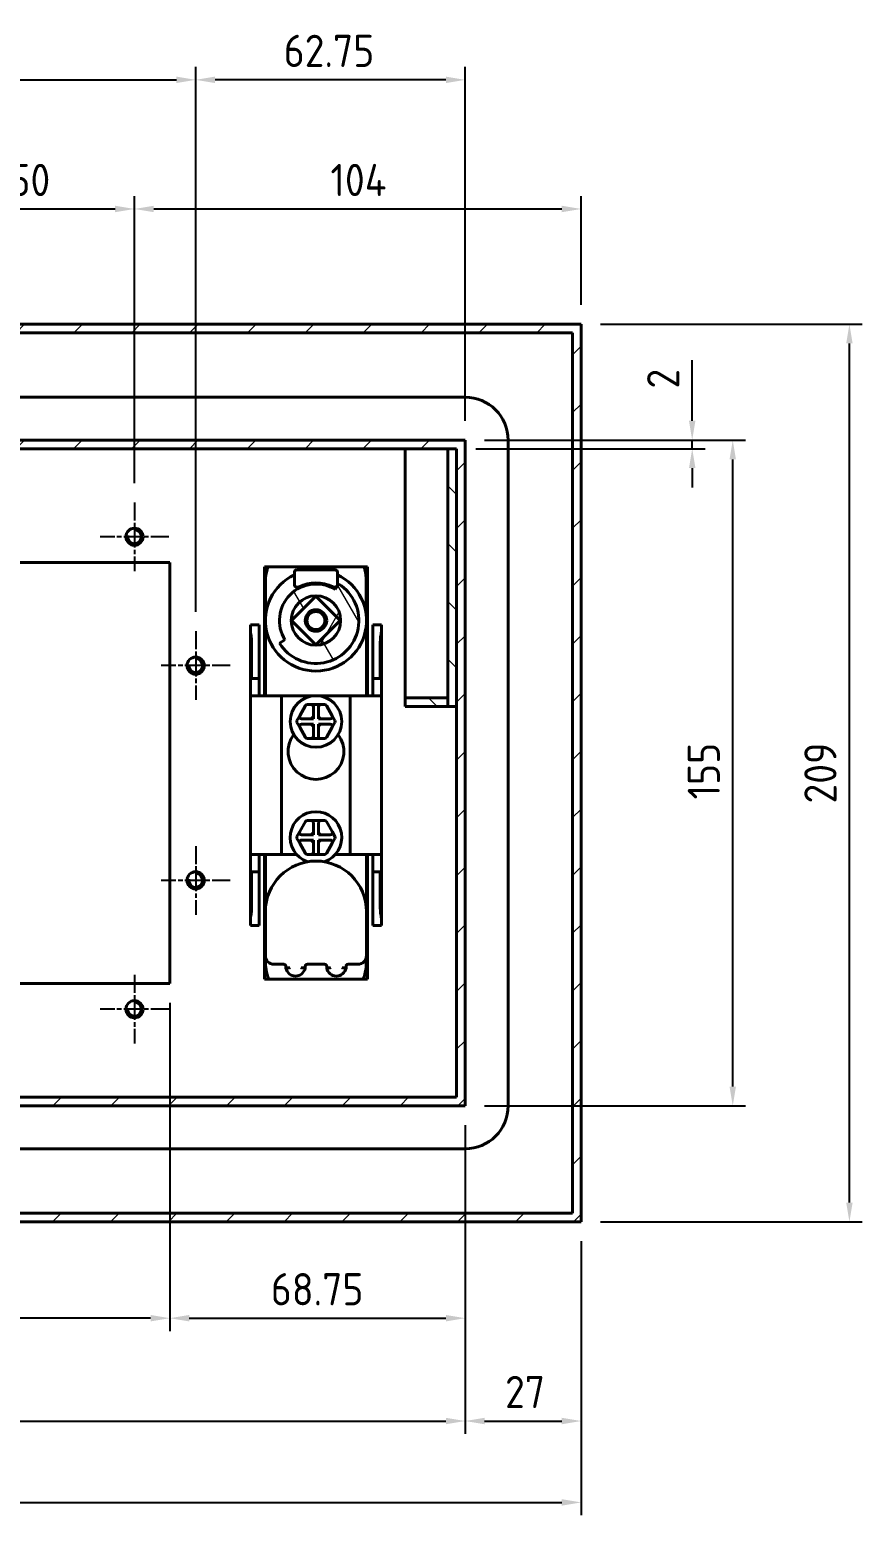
# Model space of a CAD drawing. Header units: millimetres. Extents: x 0 to 2523, y 0 to 1782.
# Drawn here: x 1856.6 to 2050.4, y 958.4 to 1304.3 of the extents above; entities that cross this region are included whole.
import ezdxf

# ---------------------------------------------------------------- set-up
doc = ezdxf.new("R2010")
doc.units = ezdxf.units.MM
doc.header["$LTSCALE"] = 3
doc.linetypes.add('CHAIN', pattern=[0.3543, 0.2362, -0.0295, 0.0591, -0.0295])
for name, color, linetype, lineweight in [('가시적인 것(ISO)', 3, 'Continuous', 40), ('가시적인 좁은 것(ISO)', 3, 'Continuous', 35), ('중심 표식(ISO)', 1, 'Continuous', 25), ('치수(ISO)', 2, 'Continuous', 25), ('해치(ISO)', 7, 'Continuous', 18)]:
    doc.layers.add(name, color=color, linetype=linetype, lineweight=lineweight)
doc.styles.add('치수 텍스트_PSTEK_POSCO', font='isocp.shx')
doc.dimstyles.new('치수_PSTEK_POSCO', dxfattribs={"dimscale": 3, "dimtxt": 2.5, "dimasz": 1.5, "dimexe": 1, "dimexo": 1.5, "dimgap": 1, "dimtad": 1, "dimrnd": 1e-08, "dimdsep": 46, "dimtxsty": '치수 텍스트_PSTEK_POSCO', "dimcen": 0.09, "dimdle": 10, "dimclrd": 7, "dimclre": 7, "dimclrt": 2, "dimadec": 1, "dimazin": 2, "dimtfac": 1, "dimtmove": 0, "dimatfit": 3, "dimfxl": 0, "dimtolj": 1, "dimlwd": -1, "dimlwe": -1, "dimarcsym": 0})
pattern_1 = [(60, (0, 0), (-8.24889, 4.762503), [])]
pattern_2 = [(135.0002, (0, 0), (-6.735167, -6.735217), [])]

# ---------------------------------------------------------------- blocks, each defined once
blk = doc.blocks.new('*D68')
at = {"layer": 'Defpoints', "color": 0}
for p in [(1880.98, 1262.58), (1830.98, 1194.26), (1880.98, 1194.26)]:
    blk.add_point(p, dxfattribs=at)
at = {"layer": '치수(ISO)', "color": 7}
for p, q in [((1830.98, 1198.76), (1830.98, 1265.58)), ((1835.48, 1262.58), (1876.48, 1262.58)), ((1880.98, 1198.76), (1880.98, 1265.58))]:
    blk.add_line(p, q, dxfattribs=at)
for points in [[(1835.48, 1263.33), (1835.48, 1261.83), (1830.98, 1262.58)], [(1876.48, 1263.33), (1876.48, 1261.83), (1880.98, 1262.58)]]:
    blk.add_solid(points, dxfattribs=at)
at = {"layer": '치수(ISO)', "color": 2, "insert": (1851.85, 1269.33), "char_height": 7.5, "attachment_point": 4, "style": '치수 텍스트_PSTEK_POSCO'}
blk.add_mtext('\\A1;50', dxfattribs=at)
blk = doc.blocks.new('*D69')
at = {"layer": 'Defpoints', "color": 0}
for p in [(1984.98, 1262.58), (1984.98, 1235.76), (1880.98, 1194.26)]:
    blk.add_point(p, dxfattribs=at)
at = {"layer": '치수(ISO)', "color": 7}
for p, q in [((1880.98, 1198.76), (1880.98, 1265.58)), ((1885.48, 1262.58), (1980.48, 1262.58)), ((1984.98, 1240.26), (1984.98, 1265.58))]:
    blk.add_line(p, q, dxfattribs=at)
for points in [[(1885.48, 1263.33), (1885.48, 1261.83), (1880.98, 1262.58)], [(1980.48, 1263.33), (1980.48, 1261.83), (1984.98, 1262.58)]]:
    blk.add_solid(points, dxfattribs=at)
at = {"layer": '치수(ISO)', "color": 2, "insert": (1926.61, 1269.33), "char_height": 7.5, "attachment_point": 4, "style": '치수 텍스트_PSTEK_POSCO'}
blk.add_mtext('\\A1;104', dxfattribs=at)
blk = doc.blocks.new('*D70')
at = {"layer": 'Defpoints', "color": 0}
for p in [(1984.98, 1235.76), (2047.44, 1235.76), (1984.98, 1026.76)]:
    blk.add_point(p, dxfattribs=at)
at = {"layer": '치수(ISO)', "color": 7}
for p, q in [((1989.48, 1235.76), (2050.44, 1235.76)), ((2047.44, 1031.26), (2047.44, 1231.26)), ((1989.48, 1026.76), (2050.44, 1026.76))]:
    blk.add_line(p, q, dxfattribs=at)
for points in [[(2046.69, 1231.26), (2048.19, 1231.26), (2047.44, 1235.76)], [(2046.69, 1031.26), (2048.19, 1031.26), (2047.44, 1026.76)]]:
    blk.add_solid(points, dxfattribs=at)
at = {"layer": '치수(ISO)', "color": 2, "insert": (2040.69, 1124.15), "char_height": 7.5, "attachment_point": 4, "rotation": 90, "style": '치수 텍스트_PSTEK_POSCO'}
blk.add_mtext('\\A1;209', dxfattribs=at)
blk = doc.blocks.new('*D72')
at = {"layer": 'Defpoints', "color": 0}
for p in [(1701.98, 1053.76), (1957.98, 1053.76), (1957.98, 980.39)]:
    blk.add_point(p, dxfattribs=at)
at = {"layer": '치수(ISO)', "color": 7}
for p, q in [((1701.98, 1049.26), (1701.98, 977.39)), ((1957.98, 1049.26), (1957.98, 977.39)), ((1706.48, 980.39), (1953.48, 980.39))]:
    blk.add_line(p, q, dxfattribs=at)
for points in [[(1706.48, 981.14), (1706.48, 979.64), (1701.98, 980.39)], [(1953.48, 981.14), (1953.48, 979.64), (1957.98, 980.39)]]:
    blk.add_solid(points, dxfattribs=at)
at = {"layer": '치수(ISO)', "color": 2, "insert": (1822.95, 987.15), "char_height": 7.5, "attachment_point": 4, "style": '치수 텍스트_PSTEK_POSCO'}
blk.add_mtext('\\A1;256', dxfattribs=at)
blk = doc.blocks.new('*D73')
at = {"layer": 'Defpoints', "color": 0}
for p in [(1957.98, 1053.76), (1984.98, 1026.76), (1984.98, 980.39)]:
    blk.add_point(p, dxfattribs=at)
at = {"layer": '치수(ISO)', "color": 7}
for p, q in [((1957.98, 1049.26), (1957.98, 977.39)), ((1984.98, 1022.26), (1984.98, 977.39)), ((1962.48, 980.39), (1980.48, 980.39))]:
    blk.add_line(p, q, dxfattribs=at)
for points in [[(1962.48, 981.14), (1962.48, 979.64), (1957.98, 980.39)], [(1980.48, 981.14), (1980.48, 979.64), (1984.98, 980.39)]]:
    blk.add_solid(points, dxfattribs=at)
at = {"layer": '치수(ISO)', "color": 2, "insert": (1967.26, 987.15), "char_height": 7.5, "attachment_point": 4, "style": '치수 텍스트_PSTEK_POSCO'}
blk.add_mtext('\\A1;27', dxfattribs=at)
blk = doc.blocks.new('*D74')
at = {"layer": 'Defpoints', "color": 0}
for p in [(1895.23, 1292.64), (1716.73, 1164.26), (1895.23, 1164.26)]:
    blk.add_point(p, dxfattribs=at)
at = {"layer": '치수(ISO)', "color": 7}
for p, q in [((1716.73, 1168.76), (1716.73, 1295.64)), ((1895.23, 1168.76), (1895.23, 1295.64)), ((1721.23, 1292.64), (1890.73, 1292.64))]:
    blk.add_line(p, q, dxfattribs=at)
for points in [[(1721.23, 1293.39), (1721.23, 1291.89), (1716.73, 1292.64)], [(1890.73, 1293.39), (1890.73, 1291.89), (1895.23, 1292.64)]]:
    blk.add_solid(points, dxfattribs=at)
at = {"layer": '치수(ISO)', "color": 2, "insert": (1796.08, 1299.39), "char_height": 7.5, "attachment_point": 4, "style": '치수 텍스트_PSTEK_POSCO'}
blk.add_mtext('\\A1;178.5', dxfattribs=at)
blk = doc.blocks.new('*D75')
at = {"layer": 'Defpoints', "color": 0}
for p in [(1895.23, 1292.64), (1957.98, 1208.76), (1895.23, 1164.26)]:
    blk.add_point(p, dxfattribs=at)
at = {"layer": '치수(ISO)', "color": 7}
for p, q in [((1895.23, 1168.76), (1895.23, 1295.64)), ((1957.98, 1213.26), (1957.98, 1295.64)), ((1953.48, 1292.64), (1899.73, 1292.64))]:
    blk.add_line(p, q, dxfattribs=at)
for points in [[(1899.73, 1293.39), (1899.73, 1291.89), (1895.23, 1292.64)], [(1953.48, 1293.39), (1953.48, 1291.89), (1957.98, 1292.64)]]:
    blk.add_solid(points, dxfattribs=at)
at = {"layer": '치수(ISO)', "color": 2, "insert": (1915.73, 1299.39), "char_height": 7.5, "attachment_point": 4, "style": '치수 텍스트_PSTEK_POSCO'}
blk.add_mtext('\\A1;62.75', dxfattribs=at)
blk = doc.blocks.new('*D76')
at = {"layer": 'Defpoints', "color": 0}
for p in [(1722.73, 1082.26), (1889.23, 1082.26), (1722.73, 1004.33)]:
    blk.add_point(p, dxfattribs=at)
at = {"layer": '치수(ISO)', "color": 7}
for p, q in [((1722.73, 1077.76), (1722.73, 1001.33)), ((1889.23, 1077.76), (1889.23, 1001.33)), ((1884.73, 1004.33), (1727.23, 1004.33))]:
    blk.add_line(p, q, dxfattribs=at)
for points in [[(1727.23, 1005.08), (1727.23, 1003.58), (1722.73, 1004.33)], [(1884.73, 1005.08), (1884.73, 1003.58), (1889.23, 1004.33)]]:
    blk.add_solid(points, dxfattribs=at)
at = {"layer": '치수(ISO)', "color": 2, "insert": (1796.08, 1011.08), "char_height": 7.5, "attachment_point": 4, "style": '치수 텍스트_PSTEK_POSCO'}
blk.add_mtext('\\A1;166.5', dxfattribs=at)
blk = doc.blocks.new('*D77')
at = {"layer": 'Defpoints', "color": 0}
for p in [(1889.23, 1082.26), (1957.98, 1053.76), (1957.98, 1004.33)]:
    blk.add_point(p, dxfattribs=at)
at = {"layer": '치수(ISO)', "color": 7}
for p, q in [((1889.23, 1077.76), (1889.23, 1001.33)), ((1957.98, 1049.26), (1957.98, 1001.33)), ((1893.73, 1004.33), (1953.48, 1004.33))]:
    blk.add_line(p, q, dxfattribs=at)
for points in [[(1893.73, 1005.08), (1893.73, 1003.58), (1889.23, 1004.33)], [(1953.48, 1005.08), (1953.48, 1003.58), (1957.98, 1004.33)]]:
    blk.add_solid(points, dxfattribs=at)
at = {"layer": '치수(ISO)', "color": 2, "insert": (1912.73, 1011.08), "char_height": 7.5, "attachment_point": 4, "style": '치수 텍스트_PSTEK_POSCO'}
blk.add_mtext('\\A1;68.75', dxfattribs=at)
blk = doc.blocks.new('*D78')
at = {"layer": 'Defpoints', "color": 0}
for p in [(1674.98, 1026.76), (1984.98, 1026.76), (1984.98, 961.44)]:
    blk.add_point(p, dxfattribs=at)
at = {"layer": '치수(ISO)', "color": 7}
for p, q in [((1674.98, 1022.26), (1674.98, 958.44)), ((1984.98, 1022.26), (1984.98, 958.44)), ((1679.48, 961.44), (1980.48, 961.44))]:
    blk.add_line(p, q, dxfattribs=at)
for points in [[(1679.48, 962.19), (1679.48, 960.69), (1674.98, 961.44)], [(1980.48, 962.19), (1980.48, 960.69), (1984.98, 961.44)]]:
    blk.add_solid(points, dxfattribs=at)
at = {"layer": '치수(ISO)', "color": 2, "insert": (1823.98, 968.19), "char_height": 7.5, "attachment_point": 4, "style": '치수 텍스트_PSTEK_POSCO'}
blk.add_mtext('\\A1;310', dxfattribs=at)
blk = doc.blocks.new('*D79')
at = {"layer": 'Defpoints', "color": 0}
for p in [(1957.98, 1208.76), (2020.28, 1208.76), (1957.98, 1053.76)]:
    blk.add_point(p, dxfattribs=at)
at = {"layer": '치수(ISO)', "color": 7}
for p, q in [((1962.48, 1208.76), (2023.28, 1208.76)), ((2020.28, 1058.26), (2020.28, 1204.26)), ((1962.48, 1053.76), (2023.28, 1053.76))]:
    blk.add_line(p, q, dxfattribs=at)
for points in [[(2019.53, 1204.26), (2021.03, 1204.26), (2020.28, 1208.76)], [(2019.53, 1058.26), (2021.03, 1058.26), (2020.28, 1053.76)]]:
    blk.add_solid(points, dxfattribs=at)
at = {"layer": '치수(ISO)', "color": 2, "insert": (2013.53, 1125.11), "char_height": 7.5, "attachment_point": 4, "rotation": 90, "style": '치수 텍스트_PSTEK_POSCO'}
blk.add_mtext('\\A1;155', dxfattribs=at)
blk = doc.blocks.new('*D80')
at = {"layer": 'Defpoints', "color": 0}
for p in [(1957.98, 1208.76), (1955.98, 1206.76), (2010.84, 1206.76)]:
    blk.add_point(p, dxfattribs=at)
at = {"layer": '치수(ISO)', "color": 7}
for p, q in [((2010.84, 1213.26), (2010.84, 1227.41)), ((1962.48, 1208.76), (2013.84, 1208.76)), ((2010.84, 1206.76), (2010.84, 1208.76)), ((1960.48, 1206.76), (2013.84, 1206.76)), ((2010.84, 1202.26), (2010.84, 1197.76))]:
    blk.add_line(p, q, dxfattribs=at)
for points in [[(2010.09, 1213.26), (2011.59, 1213.26), (2010.84, 1208.76)], [(2010.09, 1202.26), (2011.59, 1202.26), (2010.84, 1206.76)]]:
    blk.add_solid(points, dxfattribs=at)
at = {"layer": '치수(ISO)', "color": 2, "insert": (2004.09, 1220.76), "char_height": 7.5, "attachment_point": 4, "rotation": 90, "style": '치수 텍스트_PSTEK_POSCO'}
blk.add_mtext('\\A1;2', dxfattribs=at)

msp = doc.modelspace()

# ---------------------------------------------------------------- hatches: boundary and pattern name
at = {"layer": '해치(ISO)'}
h = msp.add_hatch(dxfattribs=at)
h.set_pattern_fill('ANSI31', color=256, scale=76.2, style=0)
h.set_pattern_definition([(45, (0, 0), (-6.735192, 6.735192), [])])
h.paths.add_polyline_path([(1701.9823, 1053.7645), (1957.9823, 1053.7645), (1957.9823, 1208.7645), (1701.9823, 1208.7645)])
h.paths.add_polyline_path([(1955.9823, 1206.7645), (1955.9823, 1055.7645), (1703.9823, 1055.7645), (1703.9823, 1206.7645), (1953.9264, 1206.7645), (1955.9546, 1206.7645)], flags=0)
h.paths.add_polyline_path([(1984.9823, 1235.7645), (1674.9823, 1235.7645), (1674.9823, 1026.7645), (1697.501, 1026.7645), (1697.501, 1016.7645), (1701.7014, 1016.7645), (1701.7014, 1026.7645), (1708.2631, 1026.7645), (1708.2631, 1016.7645), (1712.4635, 1016.7645), (1712.4635, 1026.7645), (1984.9823, 1026.7645)])
h.paths.add_polyline_path([(1982.9823, 1233.7645), (1982.9823, 1028.7645), (1676.9823, 1028.7645), (1676.9823, 1233.7645)], flags=0)
h = msp.add_hatch(dxfattribs=at)
h.set_pattern_fill('ANSI31', color=256, scale=76.2, angle=90.00021, style=0)
h.set_pattern_definition(pattern_2)
h.paths.add_polyline_path([(1953.9264, 1206.7645), (1953.9264, 1148.7645), (1953.9264, 1146.7645), (1955.9546, 1146.7645), (1955.9546, 1206.7645)])
h = msp.add_hatch(dxfattribs=at)
h.set_pattern_fill('ANSI31', color=256, scale=76.2, angle=75.000175, style=0)
h.set_pattern_definition([(120.00018, (0, 0), (-8.248877, -4.762525), [])])
edge = h.paths.add_edge_path()
edge.add_line((1928.5315, 1175.245), (1927.7366, 1173.9729))
edge.add_ellipse((1923.2323, 1166.7645), major_axis=(4.5043, 7.2084), ratio=1, start_angle=0, end_angle=154)
edge.add_line((1916.0239, 1162.2602), (1914.7518, 1161.4653))
edge.add_ellipse((1923.2323, 1166.7645), major_axis=(-8.4805, -5.2992), ratio=1, start_angle=0, end_angle=206)
h.paths.add_polyline_path([(1923.2323, 1172.4214), (1928.8891, 1166.7645), (1923.2323, 1161.1077), (1917.5754, 1166.7645)], flags=0)
h = msp.add_hatch(dxfattribs=at)
h.set_pattern_fill('ANSI31', color=256, scale=76.2, angle=14.999978, style=0)
h.set_pattern_definition(pattern_1)
edge = h.paths.add_edge_path()
edge.add_ellipse((1923.2323, 1166.7645), major_axis=(-5.75, 0), ratio=1, start_angle=0, end_angle=360)
edge = h.paths.add_edge_path(flags=0)
edge.add_ellipse((1923.2323, 1166.7645), major_axis=(2.1, 0), ratio=1, start_angle=0, end_angle=360)
h = msp.add_hatch(dxfattribs=at)
h.set_pattern_fill('ANSI31', color=256, scale=76.2, angle=14.999978, style=0)
h.set_pattern_definition(pattern_1)
edge = h.paths.add_edge_path()
edge.add_ellipse((1923.2323, 1166.7645), major_axis=(-2.5, 0), ratio=1, start_angle=0, end_angle=360)
h = msp.add_hatch(dxfattribs=at)
h.set_pattern_fill('ANSI31', color=256, scale=76.2, angle=90.00021, style=0)
h.set_pattern_definition(pattern_2)
h.paths.add_polyline_path([(1953.9264, 1146.7645), (1953.9264, 1148.7645), (1943.9823, 1148.7645), (1943.9823, 1146.7645)])

# ---------------------------------------------------------------- linework, layer by layer
at = {"layer": '가시적인 것(ISO)'}
for p, q in [((1984.9823, 1235.7645), (1674.9823, 1235.7645)), ((1984.9823, 1026.7645), (1984.9823, 1235.7645)), ((1676.9823, 1233.7645), (1982.9823, 1233.7645)), ((1982.9823, 1233.7645), (1982.9823, 1028.7645)), ((1957.9823, 1218.7645), (1701.9823, 1218.7645)), ((1957.9823, 1208.7645), (1701.9823, 1208.7645)), ((1957.9823, 1053.7645), (1957.9823, 1208.7645)), ((1967.9823, 1053.7645), (1967.9823, 1208.7645)), ((1703.9823, 1206.7645), (1955.9823, 1206.7645)), ((1943.9823, 1206.7645), (1943.9823, 1148.7645)), ((1953.9264, 1206.7645), (1953.9264, 1146.7645)), ((1955.9546, 1206.7645), (1953.9264, 1206.7645)), ((1955.9546, 1146.7645), (1955.9546, 1206.7645)), ((1955.9823, 1206.7645), (1955.9823, 1055.7645)), ((1722.7323, 1180.2645), (1889.2323, 1180.2645)), ((1889.2323, 1180.2645), (1889.2323, 1082.2645)), ((1911.2323, 1179.2645), (1935.2323, 1179.2645)), ((1911.2323, 1149.2645), (1911.2323, 1179.2645)), ((1911.5123, 1176.6495), (1911.5123, 1167.8836)), ((1918.2323, 1178.0378), (1918.2323, 1175.0378)), ((1927.7323, 1178.5378), (1918.7323, 1178.5378)), ((1928.2323, 1175.0378), (1928.2323, 1178.0378)), ((1934.9523, 1167.8836), (1934.9523, 1176.6495)), ((1935.2323, 1179.2645), (1935.2323, 1149.2645)), ((1918.7323, 1174.5378), (1919.0434, 1174.5378)), ((1927.4211, 1174.5378), (1927.7323, 1174.5378)), ((1928.5315, 1175.245), (1927.7366, 1173.9729)), ((1917.5754, 1166.7645), (1923.2323, 1172.4214)), ((1923.2323, 1172.4214), (1928.8891, 1166.7645)), ((1907.9823, 1165.7645), (1909.9823, 1165.7645)), ((1907.9823, 1164.4103), (1907.9823, 1165.7645)), ((1909.9823, 1165.7645), (1909.9823, 1161.7645)), ((1911.459, 1166.7645), (1911.459, 1149.2645)), ((1923.2323, 1161.1077), (1917.5754, 1166.7645)), ((1928.8891, 1166.7645), (1923.2323, 1161.1077)), ((1935.0056, 1149.2645), (1935.0056, 1166.7645)), ((1936.4823, 1165.7645), (1938.4823, 1165.7645)), ((1936.4823, 1161.7645), (1936.4823, 1165.7645)), ((1938.4823, 1164.4103), (1938.4823, 1165.7645)), ((1907.9823, 1164.4103), (1907.9823, 1152.9966)), ((1916.0239, 1162.2602), (1914.7518, 1161.4653)), ((1938.4823, 1164.4103), (1938.4823, 1152.9966)), ((1908.2502, 1161.7645), (1908.2502, 1153.2645)), ((1909.9823, 1153.2645), (1909.9823, 1161.7645)), ((1936.4823, 1153.2645), (1936.4823, 1161.7645)), ((1938.2143, 1161.7645), (1938.2143, 1153.2645)), ((1907.9823, 1149.5325), (1907.9823, 1152.9966)), ((1908.2502, 1153.2645), (1909.9823, 1153.2645)), ((1909.9823, 1149.2645), (1909.9823, 1153.2645)), ((1936.4823, 1153.2645), (1936.4823, 1149.2645)), ((1936.4823, 1153.2645), (1938.2143, 1153.2645)), ((1938.4823, 1149.5325), (1938.4823, 1152.9966)), ((1907.9823, 1149.5325), (1907.9823, 1111.9966)), ((1908.2502, 1149.2645), (1909.9823, 1149.2645)), ((1911.1449, 1149.2645), (1909.9823, 1149.2645)), ((1911.1449, 1149.2645), (1912.5698, 1149.2645)), ((1915.2323, 1149.2645), (1912.5698, 1149.2645)), ((1931.2323, 1149.2645), (1915.2323, 1149.2645)), ((1915.2323, 1149.2645), (1915.2323, 1112.2645)), ((1933.8947, 1149.2645), (1931.2323, 1149.2645)), ((1931.2323, 1149.2645), (1931.2323, 1112.2645)), ((1933.8947, 1149.2645), (1935.3196, 1149.2645)), ((1936.4823, 1149.2645), (1935.3196, 1149.2645)), ((1936.4823, 1149.2645), (1938.2143, 1149.2645)), ((1938.4823, 1149.5325), (1938.4823, 1111.9966)), ((1953.9264, 1148.7645), (1943.9823, 1148.7645)), ((1943.9823, 1148.7645), (1943.9823, 1146.7645)), ((1953.9264, 1146.7645), (1953.9264, 1148.7645)), ((1920.8074, 1146.9545), (1919.4506, 1144.6045)), ((1922.1323, 1147.2045), (1921.2404, 1147.2045)), ((1922.1323, 1147.2045), (1924.3323, 1147.2045)), ((1922.6323, 1143.8545), (1922.6323, 1146.7045)), ((1923.8323, 1146.7045), (1923.8323, 1143.8545)), ((1925.2241, 1147.2045), (1924.3323, 1147.2045)), ((1927.0139, 1144.6045), (1925.6571, 1146.9545)), ((1943.9823, 1146.7645), (1953.9264, 1146.7645)), ((1953.9264, 1146.7645), (1955.9546, 1146.7645)), ((1918.8155, 1143.5045), (1919.4506, 1144.6045)), ((1919.4506, 1141.9045), (1918.8155, 1143.0045)), ((1919.4506, 1141.9045), (1920.8074, 1139.5545)), ((1919.8836, 1143.8545), (1922.6323, 1143.8545)), ((1922.6323, 1142.6545), (1919.8836, 1142.6545)), ((1922.1323, 1144.3545), (1922.6323, 1143.8545)), ((1922.1323, 1142.1545), (1922.6323, 1142.6545)), ((1922.6323, 1139.8045), (1922.6323, 1142.6545)), ((1924.3323, 1144.3545), (1923.8323, 1143.8545)), ((1923.8323, 1143.8545), (1926.5809, 1143.8545)), ((1924.3323, 1142.1545), (1923.8323, 1142.6545)), ((1923.8323, 1142.6545), (1923.8323, 1139.3045)), ((1926.5809, 1142.6545), (1923.8323, 1142.6545)), ((1925.6571, 1139.5545), (1927.0139, 1141.9045)), ((1927.0139, 1144.6045), (1927.649, 1143.5045)), ((1927.649, 1143.0045), (1927.0139, 1141.9045)), ((1921.2404, 1139.3045), (1922.1323, 1139.3045)), ((1923.8323, 1139.3045), (1922.1323, 1139.3045)), ((1923.8323, 1139.3045), (1924.3323, 1139.3045)), ((1924.3323, 1139.3045), (1924.9354, 1139.3045)), ((1924.9354, 1139.3045), (1925.2241, 1139.3045)), ((1918.8155, 1116.5045), (1919.4506, 1117.6045)), ((1920.8074, 1119.9545), (1919.4506, 1117.6045)), ((1922.1323, 1120.2045), (1921.2404, 1120.2045)), ((1922.1323, 1120.2045), (1924.3323, 1120.2045)), ((1922.1323, 1117.3545), (1922.6323, 1116.8545)), ((1922.6323, 1116.8545), (1922.6323, 1119.7045)), ((1923.8323, 1119.7045), (1923.8323, 1116.8545)), ((1924.3323, 1117.3545), (1923.8323, 1116.8545)), ((1925.2241, 1120.2045), (1924.3323, 1120.2045)), ((1927.0139, 1117.6045), (1925.6571, 1119.9545)), ((1927.0139, 1117.6045), (1927.649, 1116.5045)), ((1919.4506, 1114.9045), (1918.8155, 1116.0045)), ((1919.4506, 1114.9045), (1920.8074, 1112.5545)), ((1919.8836, 1116.8545), (1922.6323, 1116.8545)), ((1922.6323, 1115.6545), (1919.8836, 1115.6545)), ((1922.1323, 1115.1545), (1922.6323, 1115.6545)), ((1922.6323, 1112.8045), (1922.6323, 1115.6545)), ((1923.8323, 1116.8545), (1926.5809, 1116.8545)), ((1924.3323, 1115.1545), (1923.8323, 1115.6545)), ((1923.8323, 1115.6545), (1923.8323, 1112.3045)), ((1926.5809, 1115.6545), (1923.8323, 1115.6545)), ((1925.6571, 1112.5545), (1927.0139, 1114.9045)), ((1927.649, 1116.0045), (1927.0139, 1114.9045)), ((1907.9823, 1108.5325), (1907.9823, 1111.9966)), ((1908.2502, 1112.2645), (1909.9823, 1112.2645)), ((1909.9823, 1108.2645), (1909.9823, 1112.2645)), ((1911.1449, 1112.2645), (1909.9823, 1112.2645)), ((1911.1449, 1112.2645), (1912.5698, 1112.2645)), ((1911.2323, 1083.2645), (1911.2323, 1112.2645)), ((1911.459, 1112.2645), (1911.459, 1098.986)), ((1912.5698, 1112.2645), (1915.2323, 1112.2645)), ((1915.2323, 1112.2645), (1918.7512, 1112.2645)), ((1921.2404, 1112.3045), (1922.1323, 1112.3045)), ((1923.8323, 1112.3045), (1922.1323, 1112.3045)), ((1923.8323, 1112.3045), (1924.3323, 1112.3045)), ((1924.3323, 1112.3045), (1924.9354, 1112.3045)), ((1924.9354, 1112.3045), (1925.2241, 1112.3045)), ((1931.2323, 1112.2645), (1927.7133, 1112.2645)), ((1931.2323, 1112.2645), (1933.8947, 1112.2645)), ((1933.8947, 1112.2645), (1935.3196, 1112.2645)), ((1935.0056, 1098.986), (1935.0056, 1112.2645)), ((1935.2323, 1112.2645), (1935.2323, 1083.2645)), ((1936.4823, 1112.2645), (1935.3196, 1112.2645)), ((1936.4823, 1112.2645), (1936.4823, 1108.2645)), ((1936.4823, 1112.2645), (1938.2143, 1112.2645)), ((1938.4823, 1108.5325), (1938.4823, 1111.9966)), ((1907.9823, 1108.5325), (1907.9823, 1097.1188)), ((1908.2502, 1108.2645), (1909.9823, 1108.2645)), ((1908.2502, 1108.2645), (1908.2502, 1099.7645)), ((1909.9823, 1099.7645), (1909.9823, 1108.2645)), ((1936.4823, 1099.7645), (1936.4823, 1108.2645)), ((1936.4823, 1108.2645), (1938.2143, 1108.2645)), ((1938.2143, 1108.2645), (1938.2143, 1099.7645)), ((1938.4823, 1108.5325), (1938.4823, 1097.1188)), ((1907.9823, 1095.7645), (1907.9823, 1097.1188)), ((1909.9823, 1099.7645), (1909.9823, 1095.7645)), ((1911.459, 1098.986), (1911.459, 1088.7296)), ((1935.0056, 1088.7296), (1935.0056, 1098.986)), ((1936.4823, 1095.7645), (1936.4823, 1099.7645)), ((1938.4823, 1095.7645), (1938.4823, 1097.1188)), ((1907.9823, 1095.7645), (1909.9823, 1095.7645)), ((1936.4823, 1095.7645), (1938.4823, 1095.7645)), ((1911.5123, 1088.271), (1911.5123, 1087.7126)), ((1913.459, 1086.7296), (1915.7323, 1086.7296)), ((1916.2323, 1086.2296), (1916.2323, 1085.8443)), ((1920.7323, 1085.8443), (1920.7323, 1086.2296)), ((1921.2323, 1086.7296), (1925.2323, 1086.7296)), ((1925.7323, 1086.2296), (1925.7323, 1085.8443)), ((1930.2323, 1085.8443), (1930.2323, 1086.2296)), ((1930.7323, 1086.7296), (1933.0056, 1086.7296)), ((1934.9523, 1087.7126), (1934.9523, 1088.271)), ((1935.2323, 1083.2645), (1911.2323, 1083.2645)), ((1889.2323, 1082.2645), (1722.7323, 1082.2645)), ((1955.9823, 1055.7645), (1703.9823, 1055.7645)), ((1701.9823, 1053.7645), (1957.9823, 1053.7645)), ((1701.9823, 1043.7645), (1957.9823, 1043.7645)), ((1982.9823, 1028.7645), (1676.9823, 1028.7645)), ((1712.4635, 1026.7645), (1984.9823, 1026.7645))]:
    msp.add_line(p, q, dxfattribs=at)
for centre, radius in [((1880.9823, 1186.2645), 2), ((1923.2323, 1166.7645), 5.75), ((1923.2323, 1166.7645), 2.5), ((1923.2323, 1166.7645), 2.1), ((1895.2323, 1156.2645), 2), ((1923.2323, 1143.2545), 6), ((1895.2323, 1106.2645), 2), ((1880.9823, 1076.2645), 2)]:
    msp.add_circle(centre, radius, dxfattribs=at)
for centre, radius, start, end in [((1957.9823, 1208.7645), 10, 0, 90), ((1923.2323, 1166.7645), 11.7733, 115.131018, 64.868982), ((1923.2323, 1175.7259), 11.7563, 162.482564, 175.494407), ((1918.7323, 1178.0378), 0.5, 90, 180), ((1927.7323, 1178.0378), 0.5, 0, 90), ((1923.2323, 1175.7259), 11.7563, 4.505593, 17.517436), ((1923.2323, 1166.7645), 8.5, 58, 212), ((1923.2323, 1166.7645), 10, 212, 58), ((1918.7323, 1175.0378), 0.5, 180, 270), ((1919.0434, 1175.0378), 0.5, 270, 296.853607), ((1923.2323, 1166.7645), 8.7733, 63.146393, 116.853607), ((1927.4211, 1175.0378), 0.5, 243.146393, 270), ((1927.7323, 1175.0378), 0.5, 270, 0), ((1921.2404, 1146.7045), 0.5, 90, 150), ((1922.1323, 1146.7045), 0.5, 0, 90), ((1924.3323, 1146.7045), 0.5, 90, 180), ((1925.2241, 1146.7045), 0.5, 30, 90), ((1919.2485, 1143.2545), 0.5, 150, 210), ((1919.8836, 1144.3545), 0.5, 150, 270), ((1919.8836, 1142.1545), 0.5, 90, 210), ((1926.5809, 1144.3545), 0.5, 270, 30), ((1926.5809, 1142.1545), 0.5, 330, 90), ((1927.216, 1143.2545), 0.5, 330, 30), ((1923.2323, 1136.2645), 6.5, 142.665168, 37.334832), ((1921.2404, 1139.8045), 0.5, 210, 270), ((1922.1323, 1139.8045), 0.5, 270, 0), ((1923.2323, 1116.2545), 6, 289.287396, 250.712604), ((1919.8836, 1117.3545), 0.5, 150, 270), ((1921.2404, 1119.7045), 0.5, 90, 150), ((1922.1323, 1119.7045), 0.5, 0, 90), ((1924.3323, 1119.7045), 0.5, 90, 180), ((1925.2241, 1119.7045), 0.5, 30, 90), ((1926.5809, 1117.3545), 0.5, 270, 30), ((1919.2485, 1116.2545), 0.5, 150, 210), ((1919.8836, 1115.1545), 0.5, 90, 210), ((1926.5809, 1115.1545), 0.5, 330, 90), ((1927.216, 1116.2545), 0.5, 330, 30), ((1923.2323, 1098.986), 11.7733, 0, 180), ((1921.2404, 1112.8045), 0.5, 210, 270), ((1922.1323, 1112.8045), 0.5, 270, 0), ((1913.459, 1088.7296), 2, 180, 270), ((1923.2323, 1087.2706), 11.7283, 177.839996, 199.972601), ((1915.7323, 1086.2296), 0.5, 0, 90), ((1921.2323, 1086.2296), 0.5, 90, 180), ((1925.2323, 1086.2296), 0.5, 0, 90), ((1930.7323, 1086.2296), 0.5, 90, 180), ((1933.0056, 1088.7296), 2, 270, 0), ((1923.2323, 1087.2706), 11.7283, 340.027399, 2.160004), ((1918.4823, 1086.287), 2.2931, 191.129914, 348.870086), ((1927.9823, 1086.287), 2.2931, 191.129914, 348.870086), ((1957.9823, 1053.7645), 10, 270, 0)]:
    msp.add_arc(centre, radius, start, end, dxfattribs=at)
for centre in [(1925.2242, 1139.8044), (1925.2242, 1112.8044)]:
    msp.add_ellipse(centre, major_axis=(0.451, 0.2157), ratio=0.99983889, start_param=4.26631111, end_param=5.31364864, dxfattribs=at)
for points, knots in [([(1911.5123, 1176.6495), (1911.5036, 1176.6498), (1911.4905, 1176.6503), (1911.4484, 1176.652), (1911.4062, 1176.6536), (1911.3435, 1176.6561), (1911.2638, 1176.6592), (1911.2536, 1176.6596), (1911.2431, 1176.66), (1911.2323, 1176.6604)], [0, 0, 0, 0, 0.2, 0.2, 0.2, 0.4, 0.4, 0.4, 0.425718608, 0.425718608, 0.425718608, 0.425718608]), ([(1934.9523, 1176.6495), (1934.9582, 1176.6497), (1934.967, 1176.65), (1934.9963, 1176.6512), (1935.0255, 1176.6523), (1935.0691, 1176.654), (1935.1259, 1176.6563), (1935.1574, 1176.6575), (1935.193, 1176.6589), (1935.2323, 1176.6604)], [0, 0, 0, 0, 0.166666667, 0.166666667, 0.166666667, 0.333333333, 0.333333333, 0.333333333, 0.426076721, 0.426076721, 0.426076721, 0.426076721]), ([(1908.2502, 1161.7645), (1908.2502, 1162.2522), (1908.188, 1162.7652), (1908.0497, 1163.6719), (1907.9825, 1164.0731), (1907.9823, 1164.4103)], [-0.612669946, -0.612669946, -0.612669946, -0.612669946, -0.466363989, -0.466363989, -0.33262756, -0.33262756, -0.33262756, -0.33262756]), ([(1938.4823, 1164.4103), (1938.482, 1164.0731), (1938.4149, 1163.6719), (1938.2765, 1162.7652), (1938.2143, 1162.2522), (1938.2143, 1161.7645)], [0.33262756, 0.33262756, 0.33262756, 0.33262756, 0.466363989, 0.466363989, 0.612669946, 0.612669946, 0.612669946, 0.612669946]), ([(1907.9823, 1152.9966), (1907.9823, 1153.0804), (1907.9993, 1153.1508), (1908.0827, 1153.2413), (1908.1496, 1153.2616), (1908.2368, 1153.2644), (1908.2435, 1153.2645), (1908.2502, 1153.2645)], [0.724350563, 0.724350563, 0.724350563, 0.724350563, 0.774624716, 0.774624716, 0.82489887, 0.82489887, 0.82888396, 0.82888396, 0.82888396, 0.82888396]), ([(1938.2143, 1153.2645), (1938.2211, 1153.2645), (1938.2277, 1153.2644), (1938.3149, 1153.2616), (1938.3818, 1153.2413), (1938.4652, 1153.1508), (1938.4823, 1153.0804), (1938.4823, 1152.9966)], [-0.82888396, -0.82888396, -0.82888396, -0.82888396, -0.82489887, -0.82489887, -0.774624716, -0.774624716, -0.724350563, -0.724350563, -0.724350563, -0.724350563]), ([(1908.2502, 1149.2645), (1908.2435, 1149.2646), (1908.2368, 1149.2646), (1908.1496, 1149.2674), (1908.0827, 1149.2878), (1907.9993, 1149.3782), (1907.9823, 1149.4487), (1907.9823, 1149.5325)], [0.201528661, 0.201528661, 0.201528661, 0.201528661, 0.205513751, 0.205513751, 0.255787905, 0.255787905, 0.306062058, 0.306062058, 0.306062058, 0.306062058]), ([(1938.4823, 1149.5325), (1938.4823, 1149.4487), (1938.4652, 1149.3782), (1938.3818, 1149.2878), (1938.3149, 1149.2674), (1938.2277, 1149.2646), (1938.2211, 1149.2646), (1938.2143, 1149.2645)], [-0.306062058, -0.306062058, -0.306062058, -0.306062058, -0.255787905, -0.255787905, -0.205513751, -0.205513751, -0.201528661, -0.201528661, -0.201528661, -0.201528661]), ([(1907.9823, 1111.9966), (1907.9823, 1112.0804), (1907.9993, 1112.1508), (1908.0827, 1112.2413), (1908.1496, 1112.2616), (1908.2368, 1112.2644), (1908.2435, 1112.2645), (1908.2502, 1112.2645)], [0.715873412, 0.715873412, 0.715873412, 0.715873412, 0.766147565, 0.766147565, 0.816421718, 0.816421718, 0.820406809, 0.820406809, 0.820406809, 0.820406809]), ([(1938.2143, 1112.2645), (1938.2981, 1112.2645), (1938.3686, 1112.2475), (1938.459, 1112.1641), (1938.4794, 1112.0972), (1938.4822, 1112.0099), (1938.4822, 1112.0033), (1938.4823, 1111.9966)], [-0.306062058, -0.306062058, -0.306062058, -0.306062058, -0.255787905, -0.255787905, -0.205513751, -0.205513751, -0.201528661, -0.201528661, -0.201528661, -0.201528661]), ([(1908.2502, 1108.2645), (1908.2435, 1108.2646), (1908.2368, 1108.2646), (1908.1496, 1108.2674), (1908.0827, 1108.2878), (1907.9993, 1108.3782), (1907.9823, 1108.4487), (1907.9823, 1108.5325)], [0.201528661, 0.201528661, 0.201528661, 0.201528661, 0.205513751, 0.205513751, 0.255787905, 0.255787905, 0.306062058, 0.306062058, 0.306062058, 0.306062058]), ([(1938.4823, 1108.5325), (1938.4822, 1108.5257), (1938.4822, 1108.5191), (1938.4794, 1108.4319), (1938.459, 1108.365), (1938.3686, 1108.2815), (1938.2981, 1108.2645), (1938.2143, 1108.2645)], [0.201528661, 0.201528661, 0.201528661, 0.201528661, 0.205513751, 0.205513751, 0.255787905, 0.255787905, 0.306062058, 0.306062058, 0.306062058, 0.306062058]), ([(1907.9823, 1097.1188), (1907.9825, 1097.4559), (1908.0497, 1097.8572), (1908.188, 1098.7638), (1908.2502, 1099.2768), (1908.2502, 1099.7645)], [-0.892712332, -0.892712332, -0.892712332, -0.892712332, -0.758975903, -0.758975903, -0.612669946, -0.612669946, -0.612669946, -0.612669946]), ([(1938.2143, 1099.7645), (1938.2143, 1099.2799), (1938.2757, 1098.7699), (1938.414, 1097.8621), (1938.482, 1097.4577), (1938.4823, 1097.1188)], [1.22288463, 1.22288463, 1.22288463, 1.22288463, 1.368260203, 1.368260203, 1.502834072, 1.502834072, 1.502834072, 1.502834072]), ([(1911.5123, 1087.7126), (1911.5036, 1087.7128), (1911.4905, 1087.713), (1911.4483, 1087.7138), (1911.4061, 1087.7146), (1911.3435, 1087.7158), (1911.2637, 1087.7173), (1911.2535, 1087.7175), (1911.243, 1087.7177), (1911.2323, 1087.7179)], [0, 0, 0, 0, 0.2, 0.2, 0.2, 0.4, 0.4, 0.4, 0.42562992, 0.42562992, 0.42562992, 0.42562992]), ([(1934.9523, 1087.7126), (1934.9608, 1087.7128), (1934.9736, 1087.713), (1935.0157, 1087.7138), (1935.0578, 1087.7146), (1935.1205, 1087.7158), (1935.2009, 1087.7173), (1935.2111, 1087.7175), (1935.2215, 1087.7177), (1935.2323, 1087.7179)], [0, 0, 0, 0, 0.2, 0.2, 0.2, 0.4, 0.4, 0.4, 0.425310358, 0.425310358, 0.425310358, 0.425310358]), ([(1916.2323, 1085.8443), (1916.2388, 1085.845), (1916.2486, 1085.8459), (1916.2806, 1085.8491), (1916.3127, 1085.8522), (1916.3607, 1085.857), (1916.4221, 1085.8632), (1916.4835, 1085.8695), (1916.5583, 1085.8772), (1916.6434, 1085.8864), (1916.7285, 1085.8955), (1916.824, 1085.9061), (1916.9239, 1085.9178), (1917.0238, 1085.9295), (1917.1282, 1085.9422), (1917.2323, 1085.9558)], [0, 0, 0, 0, 0.2, 0.2, 0.2, 0.4, 0.4, 0.4, 0.6, 0.6, 0.6, 0.8, 0.8, 0.8, 1, 1, 1, 1]), ([(1920.7323, 1085.8443), (1920.7257, 1085.845), (1920.716, 1085.8459), (1920.6839, 1085.8491), (1920.6518, 1085.8522), (1920.6039, 1085.857), (1920.5425, 1085.8632), (1920.481, 1085.8695), (1920.4062, 1085.8772), (1920.3212, 1085.8864), (1920.2361, 1085.8955), (1920.1406, 1085.9061), (1920.0406, 1085.9178), (1919.9407, 1085.9295), (1919.8363, 1085.9422), (1919.7323, 1085.9558)], [0, 0, 0, 0, 0.2, 0.2, 0.2, 0.4, 0.4, 0.4, 0.6, 0.6, 0.6, 0.8, 0.8, 0.8, 1, 1, 1, 1]), ([(1925.7323, 1085.8443), (1925.7388, 1085.845), (1925.7486, 1085.8459), (1925.7806, 1085.8491), (1925.8127, 1085.8522), (1925.8607, 1085.857), (1925.9221, 1085.8632), (1925.9835, 1085.8695), (1926.0583, 1085.8772), (1926.1434, 1085.8864), (1926.2285, 1085.8955), (1926.324, 1085.9061), (1926.4239, 1085.9178), (1926.5238, 1085.9295), (1926.6282, 1085.9422), (1926.7323, 1085.9558)], [0, 0, 0, 0, 0.2, 0.2, 0.2, 0.4, 0.4, 0.4, 0.6, 0.6, 0.6, 0.8, 0.8, 0.8, 1, 1, 1, 1]), ([(1930.2323, 1085.8443), (1930.2257, 1085.845), (1930.216, 1085.8459), (1930.1839, 1085.8491), (1930.1518, 1085.8522), (1930.1039, 1085.857), (1930.0425, 1085.8632), (1929.981, 1085.8695), (1929.9062, 1085.8772), (1929.8212, 1085.8864), (1929.7361, 1085.8955), (1929.6406, 1085.9061), (1929.5406, 1085.9178), (1929.4407, 1085.9295), (1929.3363, 1085.9422), (1929.2323, 1085.9558)], [0, 0, 0, 0, 0.2, 0.2, 0.2, 0.4, 0.4, 0.4, 0.6, 0.6, 0.6, 0.8, 0.8, 0.8, 1, 1, 1, 1])]:
    msp.add_open_spline(points, degree=3, knots=knots, dxfattribs=at)
at = {"layer": '가시적인 좁은 것(ISO)'}
for centre in [(1880.9823, 1186.2645), (1895.2323, 1156.2645), (1895.2323, 1106.2645), (1880.9823, 1076.2645)]:
    msp.add_arc(centre, 1.582, 170, 80, dxfattribs=at)
at = {"layer": '중심 표식(ISO)', "linetype": 'CHAIN', "ltscale": 5.92634}
for p, q in [((1880.9823, 1194.2645), (1880.9823, 1178.2645)), ((1888.9823, 1186.2645), (1872.9823, 1186.2645)), ((1895.2323, 1164.2645), (1895.2323, 1148.2645)), ((1903.2323, 1156.2645), (1887.2323, 1156.2645)), ((1895.2323, 1114.2645), (1895.2323, 1098.2645)), ((1903.2323, 1106.2645), (1887.2323, 1106.2645)), ((1880.9823, 1084.2645), (1880.9823, 1068.2645)), ((1888.9823, 1076.2645), (1872.9823, 1076.2645))]:
    msp.add_line(p, q, dxfattribs=at)

# ---------------------------------------------------------------- dimensions: what is measured, and where the dimension line sits
at = {"layer": '치수(ISO)', "color": 7}
for base, p1, p2, angle, override, picture, middle in [((1895.2323, 1292.6413), (1716.7323, 1164.2645), (1895.2323, 1164.2645), 180, {"dimdec": 2, "dimtp": 0, "dimtm": 0, "dimtdec": 2, "dimtofl": 0, "dimatfit": 1}, '*D74', (1805.9823, 1292.6413)), ((1895.2323, 1292.6413), (1957.9823, 1208.7645), (1895.2323, 1164.2645), 180, {"dimdec": 2, "dimtp": 0, "dimtm": 0, "dimtdec": 2, "dimtofl": 0, "dimatfit": 1}, '*D75', (1926.6073, 1292.6413)), ((1880.9823, 1262.5787), (1830.9823, 1194.2645), (1880.9823, 1194.2645), 180, {"dimdec": 2, "dimtp": 0, "dimtm": 0, "dimtdec": 2, "dimtofl": 0, "dimatfit": 1}, '*D68', (1855.9823, 1262.5787)), ((1984.9823, 1262.5787), (1880.9823, 1194.2645), (1984.9823, 1235.7645), 180, {"dimdec": 2, "dimtp": 0, "dimtm": 0, "dimtdec": 2, "dimtofl": 0, "dimatfit": 1}, '*D69', (1932.9823, 1262.5787)), ((2047.4393, 1235.7645), (1984.9823, 1026.7645), (1984.9823, 1235.7645), 90, {"dimdec": 2, "dimtp": 0, "dimtm": 0, "dimtdec": 2, "dimtofl": 0, "dimatfit": 1}, '*D70', (2047.4393, 1131.2645)), ((2010.8385, 1206.7645), (1957.9823, 1208.7645), (1955.9823, 1206.7645), 90, {"dimdec": 2, "dimtp": 0, "dimtm": 0, "dimtdec": 2, "dimtofl": 1, "dimatfit": 1}, '*D80', (2010.8385, 1222.585)), ((2020.2847, 1208.7645), (1957.9823, 1053.7645), (1957.9823, 1208.7645), 90, {"dimdec": 2, "dimtp": 0, "dimtm": 0, "dimtdec": 2, "dimtofl": 0, "dimatfit": 1}, '*D79', (2020.2847, 1131.2645)), ((1722.7323, 1004.332), (1889.2323, 1082.2645), (1722.7323, 1082.2645), 180, {"dimdec": 2, "dimtp": 0, "dimtm": 0, "dimtdec": 2, "dimtofl": 0, "dimatfit": 1}, '*D76', (1805.9823, 1004.332)), ((1957.9823, 1004.332), (1889.2323, 1082.2645), (1957.9823, 1053.7645), 180, {"dimdec": 2, "dimtp": 0, "dimtm": 0, "dimtdec": 2, "dimtofl": 0, "dimatfit": 1}, '*D77', (1923.6073, 1004.332)), ((1957.9823, 980.3948), (1701.9823, 1053.7645), (1957.9823, 1053.7645), 180, {"dimdec": 2, "dimtp": 0, "dimtm": 0, "dimtdec": 2, "dimtofl": 0, "dimatfit": 1}, '*D72', (1829.9823, 980.3948))]:
    dim = msp.add_linear_dim(base=base, p1=p1, p2=p2, angle=angle, dimstyle='치수_PSTEK_POSCO', override=override, dxfattribs=at)
    dim.commit()
    dim.dimension.update_dxf_attribs({"geometry": picture, "text_midpoint": middle, "dimtype": 160})
for base, p1, picture, middle in [((1984.9823, 980.3948), (1957.9823, 1053.7645), '*D73', (1971.4823, 980.3948)), ((1984.9823, 961.4445), (1674.9823, 1026.7645), '*D78', (1829.9823, 961.4445))]:
    dim = msp.add_linear_dim(base=base, p1=p1, p2=(1984.9823, 1026.7645), dimstyle='치수_PSTEK_POSCO', override={"dimdec": 2, "dimtp": 0, "dimtm": 0, "dimtdec": 2, "dimtofl": 0, "dimatfit": 1}, dxfattribs=at)
    dim.commit()
    dim.dimension.update_dxf_attribs({"geometry": picture, "text_midpoint": middle, "dimtype": 160})

doc.saveas('drawing.dxf')
